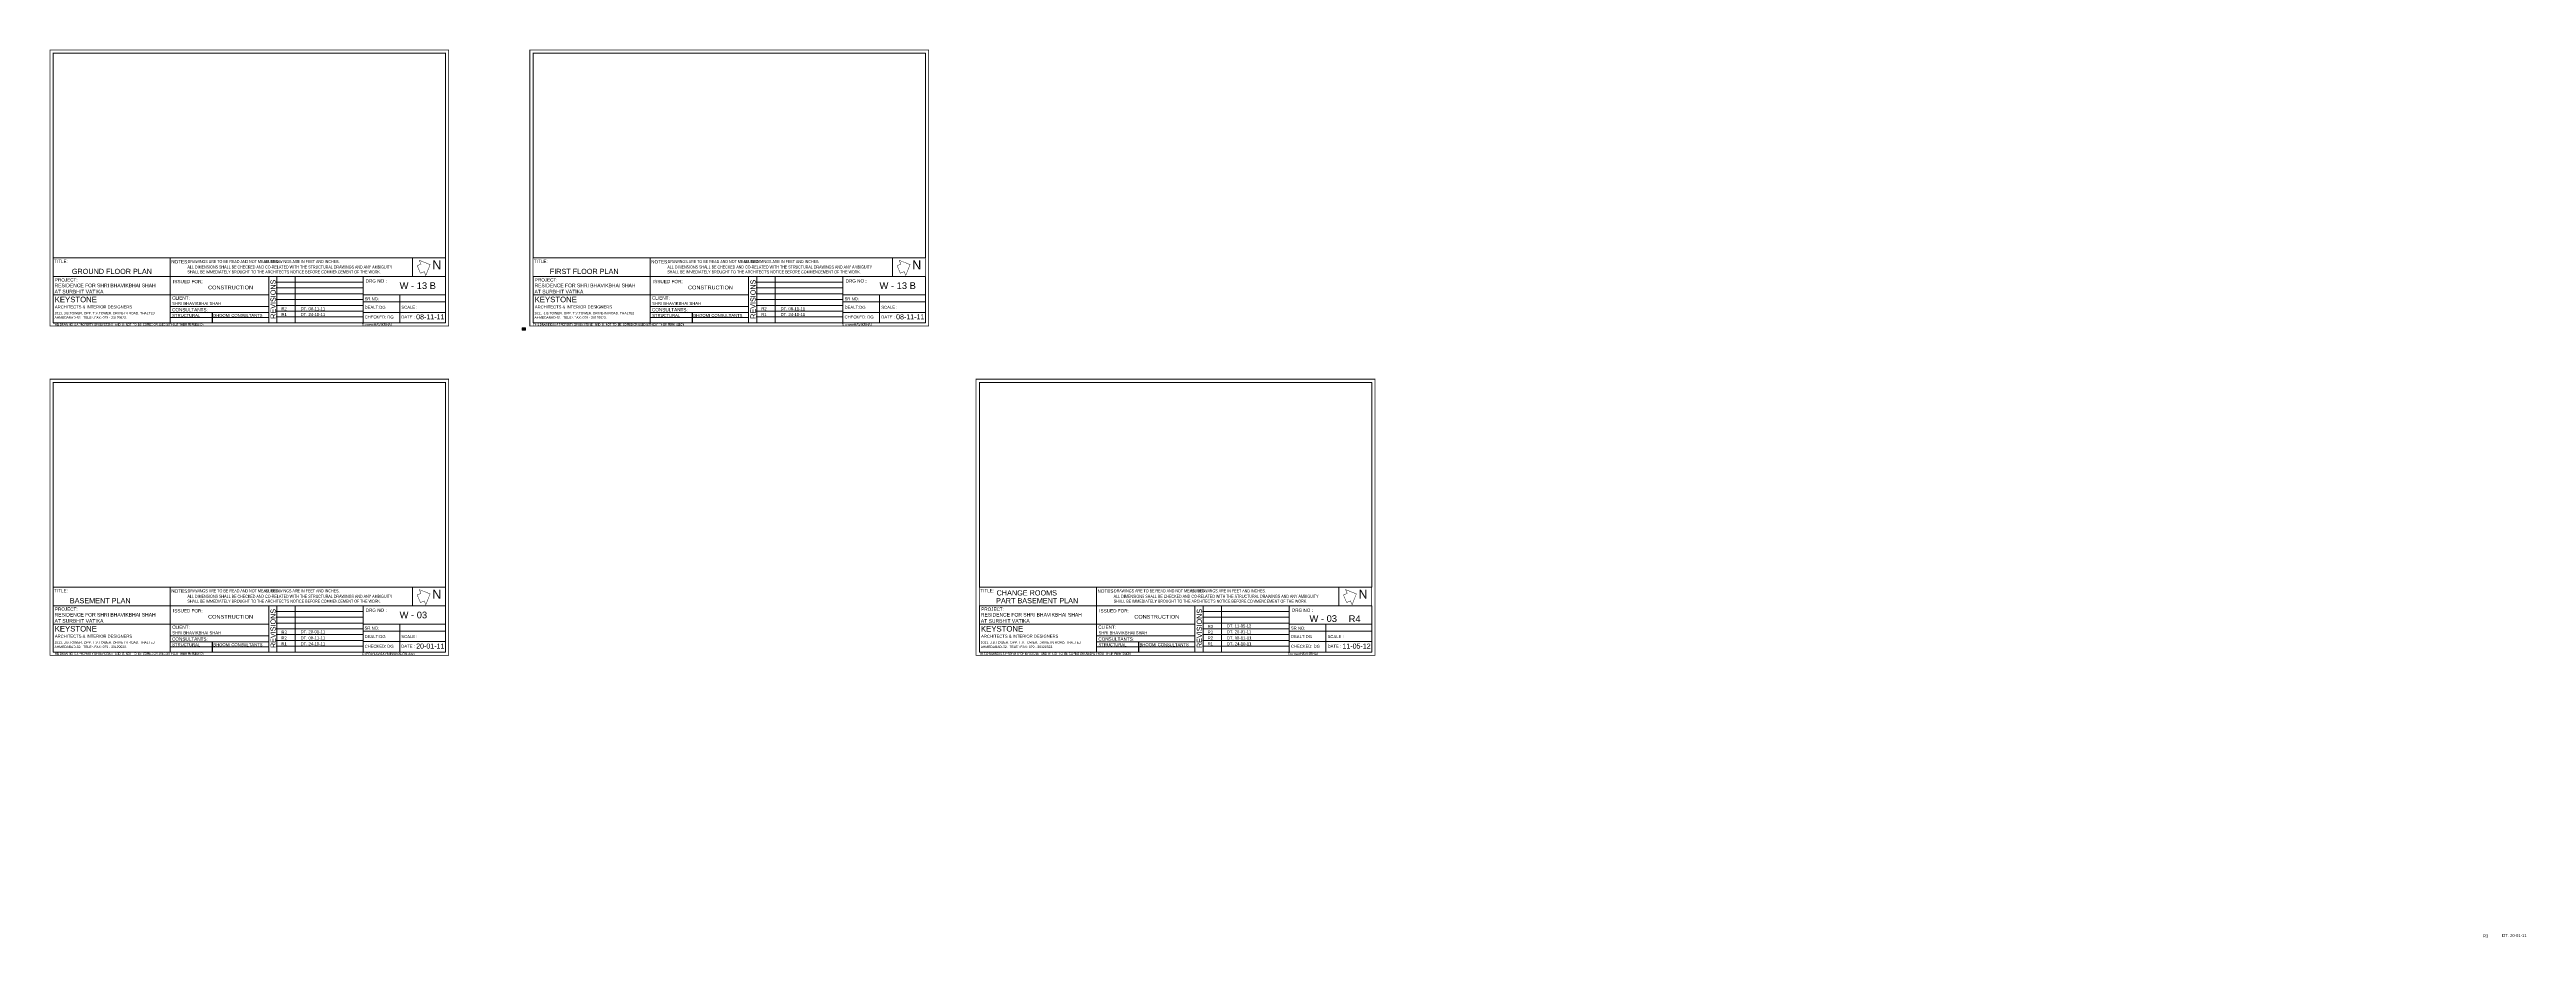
# Paper-space layout 'Layout1' of a CAD drawing. Header units: inches. Extents: x 172 to 6811, y -1626 to 754.
# The model-space entities are those that its viewports show. They can reach past a viewport. Long polylines and large blocks are cut down to what shows.
import ezdxf

# ---------------------------------------------------------------- set-up
doc = ezdxf.new("R2010")
doc.units = ezdxf.units.IN
doc.header["$MEASUREMENT"] = 0
for name, color, linetype, lineweight in [('dim', 7, 'Continuous', 20), ('ele', 7, 'Continuous', 18), ('hatch', 8, 'Continuous', 5), ('LAYER-2', 7, 'Continuous', 9), ('title', 7, 'Continuous', 15)]:
    doc.layers.add(name, color=color, linetype=linetype, lineweight=lineweight)
doc.styles.add('1.5', font='arial.ttf', dxfattribs={"height": 1.5})
doc.styles.add('6', font='arial.ttf', dxfattribs={"height": 6})
doc.styles.add('details', font='arial.ttf', dxfattribs={"height": 3})
doc.styles.get("Standard").update_dxf_attribs({"font": 'arial.ttf'})
doc.styles.add('style1', font='arial.ttf', dxfattribs={"height": 12})

msp = doc.modelspace()

# ---------------------------------------------------------------- texts
at = {"layer": 'hatch', "insert": (475.677, 417.9), "char_height": 0.252, "attachment_point": 7, "style": '6'}
msp.add_mtext('\\P', dxfattribs=at)

psp = doc.layouts.get("Layout1")

# ---------------------------------------------------------------- linework, layer by layer
for p, q in [((608, 49.4), (608, 21.9)), ((1894.4, 49.4), (1894.4, 21.9)), ((608, -833.4), (608, -860.9)), ((3090.7, -833.4), (3090.7, -860.9))]:
    psp.add_line(p, q)
at = {"const_width": 1.12}
for points in [[(1157.4, 174.8), (1167.5, 179.2), (1163.2, 189.3), (1192.1, 177.8), (1180.6, 148.8), (1176.3, 158.9), (1166.2, 154.6)], [(2443.9, 174.8), (2454, 179.2), (2449.6, 189.3), (2478.6, 177.8), (2467.1, 148.8), (2462.7, 158.9), (2452.6, 154.6)], [(1157.4, -708), (1167.5, -703.6), (1163.2, -693.5), (1192.1, -705), (1180.6, -734), (1176.3, -723.9), (1166.2, -728.2)], [(3640.2, -708), (3650.3, -703.6), (3645.9, -693.5), (3674.9, -705), (3663.4, -734), (3659, -723.9), (3648.9, -728.2)]]:
    psp.add_lwpolyline(points, close=True, dxfattribs=at)
for p in [(781.2, 130.6), (781.2, 115.1), (781.2, 99.6), (781.2, 84), (781.2, 68.5), (2067.6, 130.6), (2067.6, 115.1), (2067.6, 99.6), (2067.6, 84), (2067.6, 68.5), (781.2, 52.9), (781.2, 37.4), (2067.6, 52.9), (2067.6, 37.4), (781.2, -752.2), (781.2, -767.7), (781.2, -783.2), (3263.9, -752.2), (3263.9, -767.7), (3263.9, -783.2), (781.2, -798.8), (781.2, -814.3), (781.2, -829.8), (781.2, -845.4), (3263.9, -798.8), (3263.9, -814.3), (3263.9, -829.8), (3263.9, -845.4)]:
    psp.add_point(p)
at = {"layer": 'ele'}
psp.add_lwpolyline([(1439, 8.1), (1447.5, 8.1), (1447.5, 2.1), (1439, 2.1)], close=True, dxfattribs=at)
at = {"layer": 'title'}
for p, q in [((181.8, 195.9), (1233.3, 195.9)), ((181.8, 146.2), (1233.3, 146.2)), ((181.8, 146.2), (1233.3, 146.2)), ((181.8, 146.2), (181.8, 21.9)), ((495.3, 195.9), (495.3, 21.9)), ((759.5, 146.2), (759.5, 21.9)), ((781.2, 146.2), (781.2, 21.9)), ((830.2, 146.2), (830.2, 21.9)), ((1012.3, 146.2), (1012.3, 21.9)), ((1145, 195.9), (1145, 146.2)), ((1233.3, 146.2), (1233.3, 21.9)), ((1468.2, 195.9), (2519.8, 195.9)), ((1468.2, 146.2), (2519.8, 146.2)), ((1468.2, 146.2), (2519.8, 146.2)), ((1468.2, 146.2), (1468.2, 21.9)), ((1781.7, 195.9), (1781.7, 21.9)), ((2045.9, 146.2), (2045.9, 21.9)), ((2067.6, 146.2), (2067.6, 21.9)), ((2116.6, 146.2), (2116.6, 21.9)), ((2298.7, 146.2), (2298.7, 21.9)), ((2431.4, 195.9), (2431.4, 146.2)), ((2519.8, 146.2), (2519.8, 21.9)), ((181.8, 96.5), (495.3, 96.5)), ((495.3, 96.5), (759.5, 96.5)), ((1012.3, 130.6), (781.2, 130.6)), ((1012.3, 115.1), (781.2, 115.1)), ((1012.3, 99.6), (781.2, 99.6)), ((1012.3, 84), (781.2, 84)), ((1012.3, 68.5), (781.2, 68.5)), ((1012.3, 96.5), (1233.3, 96.5)), ((1233.3, 77.8), (1012.3, 77.8)), ((1110.7, 21.9), (1110.7, 96.5)), ((1468.2, 96.5), (1781.7, 96.5)), ((1781.7, 96.5), (2045.9, 96.5)), ((2298.7, 130.6), (2067.6, 130.6)), ((2298.7, 115.1), (2067.6, 115.1)), ((2298.7, 99.6), (2067.6, 99.6)), ((2298.7, 84), (2067.6, 84)), ((2298.7, 68.5), (2067.6, 68.5)), ((2298.7, 96.5), (2519.8, 96.5)), ((2519.8, 77.8), (2298.7, 77.8)), ((2397.1, 21.9), (2397.1, 96.5)), ((1233.3, 21.9), (181.8, 21.9)), ((1233.3, 21.9), (181.8, 21.9)), ((495.3, 65.4), (759.5, 65.4)), ((495.3, 49.4), (759.5, 49.4)), ((495.3, 36.3), (759.5, 36.3)), ((1012.3, 52.9), (781.2, 52.9)), ((1012.3, 37.4), (781.2, 37.4)), ((1233.3, 49.8), (1012.3, 49.8)), ((2519.8, 21.9), (1468.2, 21.9)), ((2519.8, 21.9), (1468.2, 21.9)), ((1781.7, 65.4), (2045.9, 65.4)), ((1781.7, 49.4), (2045.9, 49.4)), ((1781.7, 36.3), (2045.9, 36.3)), ((2298.7, 52.9), (2067.6, 52.9)), ((2298.7, 37.4), (2067.6, 37.4)), ((2519.8, 49.8), (2298.7, 49.8)), ((181.8, -686.9), (1233.3, -686.9)), ((495.3, -686.9), (495.3, -860.9)), ((1145, -686.9), (1145, -736.6)), ((2664.5, -686.9), (3716.1, -686.9)), ((2978, -686.9), (2978, -860.9)), ((3627.8, -686.9), (3627.8, -736.6)), ((181.8, -736.6), (1233.3, -736.6)), ((181.8, -736.6), (1233.3, -736.6)), ((181.8, -736.6), (181.8, -860.9)), ((181.8, -786.3), (495.3, -786.3)), ((495.3, -786.3), (759.5, -786.3)), ((759.5, -736.6), (759.5, -860.9)), ((781.2, -736.6), (781.2, -860.9)), ((1012.3, -752.2), (781.2, -752.2)), ((1012.3, -767.7), (781.2, -767.7)), ((1012.3, -783.2), (781.2, -783.2)), ((830.2, -736.6), (830.2, -860.9)), ((1012.3, -736.6), (1012.3, -860.9)), ((1012.3, -786.3), (1233.3, -786.3)), ((1110.7, -860.9), (1110.7, -786.3)), ((1233.3, -736.6), (1233.3, -860.9)), ((2664.5, -736.6), (3716.1, -736.6)), ((2664.5, -736.6), (3716.1, -736.6)), ((2664.5, -736.6), (2664.5, -860.9)), ((2664.5, -786.3), (2978, -786.3)), ((2978, -786.3), (3242.2, -786.3)), ((3242.2, -736.6), (3242.2, -860.9)), ((3263.9, -736.6), (3263.9, -860.9)), ((3495, -752.2), (3263.9, -752.2)), ((3495, -767.7), (3263.9, -767.7)), ((3495, -783.2), (3263.9, -783.2)), ((3313, -736.6), (3313, -860.9)), ((3495, -736.6), (3495, -860.9)), ((3495, -786.3), (3716.1, -786.3)), ((3593.4, -860.9), (3593.4, -786.3)), ((3716.1, -736.6), (3716.1, -860.9)), ((1233.3, -860.9), (181.8, -860.9)), ((1233.3, -860.9), (181.8, -860.9)), ((495.3, -817.4), (759.5, -817.4)), ((495.3, -833.4), (759.5, -833.4)), ((495.3, -846.5), (759.5, -846.5)), ((1012.3, -798.8), (781.2, -798.8)), ((1012.3, -814.3), (781.2, -814.3)), ((1012.3, -829.8), (781.2, -829.8)), ((1012.3, -845.4), (781.2, -845.4)), ((1233.3, -805), (1012.3, -805)), ((1233.3, -833), (1012.3, -833)), ((3716.1, -860.9), (2664.5, -860.9)), ((3716.1, -860.9), (2664.5, -860.9)), ((2978, -817.4), (3242.2, -817.4)), ((2978, -833.4), (3242.2, -833.4)), ((2978, -846.5), (3242.2, -846.5)), ((3495, -798.8), (3263.9, -798.8)), ((3495, -814.3), (3263.9, -814.3)), ((3495, -829.8), (3263.9, -829.8)), ((3495, -845.4), (3263.9, -845.4)), ((3716.1, -805), (3495, -805)), ((3716.1, -833), (3495, -833))]:
    psp.add_line(p, q, dxfattribs=at)
at = {"layer": 'title', "const_width": 1.96}
for points in [[(1242.1, 753.4), (1242.1, 13.1), (173, 13.1), (173, 753.4)], [(1233.3, 744.6), (1233.3, 21.9), (181.8, 21.9), (181.8, 744.6)], [(2528.5, 753.4), (2528.5, 13.1), (1459.4, 13.1), (1459.4, 753.4)], [(2519.8, 744.6), (2519.8, 21.9), (1468.2, 21.9), (1468.2, 744.6)], [(1242.1, -129.4), (1242.1, -869.7), (173, -869.7), (173, -129.4)], [(3724.8, -129.4), (3724.8, -869.7), (2655.7, -869.7), (2655.7, -129.4)], [(1233.3, -138.2), (1233.3, -860.9), (181.8, -860.9), (181.8, -138.2)], [(3716.1, -138.2), (3716.1, -860.9), (2664.5, -860.9), (2664.5, -138.2)]]:
    psp.add_lwpolyline(points, close=True, dxfattribs=at)

# ---------------------------------------------------------------- texts
at = {"style": '6'}
for p in [(778.1, 32.6), (2064.6, 32.6), (778.1, -850.2), (3260.9, -850.2)]:
    psp.add_text('REVISIONS', height=13.79, rotation=90, dxfattribs=at).set_placement(p)
for p in [(1198.1, 165.2), (2484.5, 165.2), (1198.1, -717.6), (3680.8, -717.6)]:
    psp.add_text('N', height=23.7, dxfattribs=at).set_placement(p)
at = {"layer": 'ele', "style": '1.5'}
for s, p in [('BASEMENT LVL', (1439.2, 2.2)), ('SECTION', (1442, 5.3)), ('GROUND FLOOR LVL', (1442, 2.2)), ('FIRST FLOOR LVL', (1444.8, 2.2))]:
    psp.add_text(s, height=0.105, dxfattribs=at).set_placement(p)
at = {"layer": 'LAYER-2'}
for s, height, width, p in [('ALL DIMENSIONS SHALL BE CHECKED AND CO-RELATED WITH THE STRUCTURAL DRAWINGS AND ANY AMBIGUITY  ', 8.227, 0.681738, (541.6, 167.2)), ("SHALL BE IMMEDIATELY BROUGHT TO THE ARCHITECT'S NOTICE BEFORE COMMENCEMENT OF THE WORK.", 8.227, 0.681738, (541.6, 154.1)), ('DRAWINGS ARE TO BE READ AND NOT MEASURED.', 8.227, 0.681738, (542.3, 181.8)), ('ALL DRAWINGS ARE IN FEET AND INCHES.', 8.227, 0.681738, (746.5, 181.8)), ('ALL DIMENSIONS SHALL BE CHECKED AND CO-RELATED WITH THE STRUCTURAL DRAWINGS AND ANY AMBIGUITY  ', 8.227, 0.681738, (1828.1, 167.2)), ("SHALL BE IMMEDIATELY BROUGHT TO THE ARCHITECT'S NOTICE BEFORE COMMENCEMENT OF THE WORK.", 8.227, 0.681738, (1828.1, 154.1)), ('DRAWINGS ARE TO BE READ AND NOT MEASURED.', 8.227, 0.681738, (1828.7, 181.8)), ('ALL DRAWINGS ARE IN FEET AND INCHES.', 8.227, 0.681738, (2033, 181.8)), ('CONSTRUCTION', 9.888, 1.082474, (597, 111.5)), ('CONSTRUCTION', 9.888, 1.082474, (1883.4, 111.5)), ('ALL DIMENSIONS SHALL BE CHECKED AND CO-RELATED WITH THE STRUCTURAL DRAWINGS AND ANY AMBIGUITY  ', 8.227, 0.681738, (541.6, -715.6)), ("SHALL BE IMMEDIATELY BROUGHT TO THE ARCHITECT'S NOTICE BEFORE COMMENCEMENT OF THE WORK.", 8.227, 0.681738, (541.6, -728.7)), ('DRAWINGS ARE TO BE READ AND NOT MEASURED.', 8.227, 0.681738, (542.3, -701)), ('ALL DRAWINGS ARE IN FEET AND INCHES.', 8.227, 0.681738, (746.5, -701)), ('ALL DIMENSIONS SHALL BE CHECKED AND CO-RELATED WITH THE STRUCTURAL DRAWINGS AND ANY AMBIGUITY  ', 8.227, 0.681738, (3024.4, -715.6)), ("SHALL BE IMMEDIATELY BROUGHT TO THE ARCHITECT'S NOTICE BEFORE COMMENCEMENT OF THE WORK.", 8.227, 0.681738, (3024.4, -728.7)), ('DRAWINGS ARE TO BE READ AND NOT MEASURED.', 8.227, 0.681738, (3025.1, -701)), ('ALL DRAWINGS ARE IN FEET AND INCHES.', 8.227, 0.681738, (3229.3, -701)), ('CONSTRUCTION', 9.888, 1.082474, (597, -771.3)), ('CONSTRUCTION', 9.888, 1.082474, (3079.7, -771.3))]:
    psp.add_text(s, height=height, dxfattribs=dict(at, width=width)).set_placement(p)
at = {"layer": 'title'}
for s, height, width, p in [('TITLE:', 8.84, 0.865892, (184.2, 182)), ('PROJECT:', 8.84, 0.865892, (186.7, 132.5)), ('NOTES:', 8.84, 0.841924, (498.2, 181)), ('ISSUED FOR:', 8.842, 0.841924, (503, 128)), ('DRG NO :', 8.84, 0.877948, (1019.3, 129.6)), ('TITLE:', 8.84, 0.865892, (1470.7, 182)), ('PROJECT:', 8.84, 0.865892, (1473.1, 132.5)), ('NOTES:', 8.84, 0.841924, (1784.6, 181)), ('ISSUED FOR:', 8.842, 0.841924, (1789.4, 128)), ('DRG NO :', 8.84, 0.877948, (2305.7, 129.6)), ('CLIENT:', 8.84, 0.804157, (500.5, 84.2)), ('SR NO:', 7.99, 0.877948, (1016.6, 82.2)), ('DEALT:DG', 7.99, 0.877948, (1016.6, 59.3)), ('SCALE : ', 7.99, 0.877948, (1115.1, 59.3)), ('CLIENT:', 8.84, 0.804157, (1786.9, 84.2)), ('SR NO:', 7.99, 0.877948, (2303.1, 82.2)), ('DEALT:DG', 7.99, 0.877948, (2303.1, 59.3)), ('SCALE : ', 7.99, 0.877948, (2401.5, 59.3)), ('THIS DRAWING IS A PROPERTY OF KEYSTONE   AND  IS  NOT  TO  BE  COPIED OR USED WITHOUT THEIR PERMISSION  ', 6.6297, 0.607091, (181.9, 13.9)), ('CONSULTANTS:', 8.842, 0.804157, (500.5, 52.3)), ('CHECKED: DG', 7.989, 0.877948, (1016.6, 33.3)), ('DATE : ', 7.99, 0.877948, (1115.1, 33.3)), ('THIS DRAWING IS A PROPERTY OF KEYSTONE   AND  IS  NOT  TO  BE  COPIED OR USED WITHOUT THEIR PERMISSION  ', 6.6297, 0.607091, (1468.3, 13.9)), ('CONSULTANTS:', 8.842, 0.804157, (1786.9, 52.3)), ('CHECKED: DG', 7.989, 0.877948, (2303.1, 33.3)), ('DATE : ', 7.99, 0.877948, (2401.5, 33.3)), ('TITLE:', 8.84, 0.865892, (184.2, -700.8)), ('NOTES:', 8.84, 0.841924, (498.2, -701.8)), ('TITLE:', 8.84, 0.865892, (2667, -700.8)), ('NOTES:', 8.84, 0.841924, (2980.9, -701.8)), ('PROJECT:', 8.84, 0.865892, (186.7, -750.3)), ('CLIENT:', 8.84, 0.804157, (500.5, -798.6)), ('ISSUED FOR:', 8.842, 0.841924, (503, -754.8)), ('SR NO:', 7.99, 0.877948, (1016.6, -800.6)), ('DRG NO :', 8.84, 0.877948, (1019.3, -753.2)), ('PROJECT:', 8.84, 0.865892, (2669.5, -750.3)), ('CLIENT:', 8.84, 0.804157, (2983.2, -798.6)), ('ISSUED FOR:', 8.842, 0.841924, (2985.7, -754.8)), ('SR NO:', 7.99, 0.877948, (3499.4, -800.6)), ('DRG NO :', 8.84, 0.877948, (3502, -753.2)), ('THIS DRAWING IS A PROPERTY OF KEYSTONE   AND  IS  NOT  TO  BE  COPIED OR USED WITHOUT THEIR PERMISSION  ', 6.6297, 0.607091, (181.9, -868.9)), ('CONSULTANTS:', 8.842, 0.804157, (500.5, -830.5)), ('CHECKED: DG', 7.989, 0.877948, (1016.6, -849.5)), ('DEALT:DG', 7.99, 0.877948, (1016.6, -823.5)), ('SCALE : ', 7.99, 0.877948, (1115.1, -823.5)), ('DATE : ', 7.99, 0.877948, (1115.1, -849.5)), ('THIS DRAWING IS A PROPERTY OF KEYSTONE   AND  IS  NOT  TO  BE  COPIED OR USED WITHOUT THEIR PERMISSION  ', 6.6297, 0.607091, (2664.6, -868.9)), ('CONSULTANTS:', 8.842, 0.804157, (2983.2, -830.5)), ('CHECKED: DG', 7.989, 0.877948, (3499.4, -849.5)), ('DEALT:DG', 7.99, 0.877948, (3499.4, -823.5)), ('SCALE : ', 7.99, 0.877948, (3597.8, -823.5)), ('DATE : ', 7.99, 0.877948, (3597.8, -849.5))]:
    psp.add_text(s, height=height, dxfattribs=dict(at, width=width)).set_placement(p)
for s, height, style, p in [(' GROUND FLOOR PLAN', 13.904, 'style1', (226.4, 152.6)), ('FIRST FLOOR PLAN', 13.904, 'style1', (1512.9, 152.6)), ('AT SURBHIT VATIKA', 9.587, 'style1', (185.5, 100.6)), ('ARCHITECTS & INTERIOR DESIGNERS', 7.989, 'style1', (186.3, 60.2)), ('RESIDENCE FOR SHRI BHAVIKBHAI SHAH', 9.587, 'style1', (185.5, 117.1)), ('KEYSTONE', 14.91, 'details', (185.7, 76.9)), ('SHRI BHAVIKBHAI SHAH', 7.989, 'style1', (500.9, 69.6)), ('W - 13 B', 17.92, '6', (1110.4, 112.4)), ('AT SURBHIT VATIKA', 9.587, 'style1', (1471.9, 100.6)), ('ARCHITECTS & INTERIOR DESIGNERS', 7.989, 'style1', (1472.7, 60.2)), ('RESIDENCE FOR SHRI BHAVIKBHAI SHAH', 9.587, 'style1', (1471.9, 117.1)), ('KEYSTONE', 14.91, 'details', (1472.2, 76.9)), ('SHRI BHAVIKBHAI SHAH', 7.989, 'style1', (1787.4, 69.6)), ('W - 13 B', 17.92, '6', (2396.8, 112.4)), ('AHMEDABAD-52.  TELE \\ FAX: 079 - 30129523.', 6.391, 'style1', (185.4, 32.6)), ('1011, J.B.TOWER, OPP. T.V.TOWER, DRIVE-IN ROAD, THALTEJ', 6.391, 'style1', (185.4, 44.5)), ('STRUCTURAL', 7.99, 'style1', (500.9, 37.6)), ('BHOOMI CONSULTANTS', 7.989, 'style1', (611.2, 37.6)), ('R2', 7.99, 'style1', (793.6, 55.6)), ('R1', 7.99, 'style1', (793.6, 40)), ('DT. 08-11-11', 7.989, 'style1', (845, 55.6)), ('DT. 24-10-11', 7.989, 'style1', (845, 40)), ('08-11-11', 13.54, '6', (1154.7, 31.1)), ('AHMEDABAD-52.  TELE \\ FAX: 079 - 30129523.', 6.391, 'style1', (1471.8, 32.6)), ('1011, J.B.TOWER, OPP. T.V.TOWER, DRIVE-IN ROAD, THALTEJ', 6.391, 'style1', (1471.8, 44.5)), ('STRUCTURAL', 7.99, 'style1', (1787.4, 37.6)), ('BHOOMI CONSULTANTS', 7.989, 'style1', (1897.7, 37.6)), ('R2', 7.99, 'style1', (2080, 55.6)), ('R1', 7.99, 'style1', (2080, 40)), ('DT. 08-11-11', 7.989, 'style1', (2131.5, 55.6)), ('DT. 24-10-11', 7.989, 'style1', (2131.5, 40)), ('08-11-11', 13.54, '6', (2441.2, 31.1)), ('BASEMENT PLAN', 13.904, 'style1', (226.4, -730.2)), ('PART BASEMENT PLAN', 13.904, 'style1', (2709.2, -730.2)), ('CHANGE ROOMS', 13.904, 'style1', (2710.6, -709.2)), ('AT SURBHIT VATIKA', 9.587, 'style1', (185.5, -782.2)), ('RESIDENCE FOR SHRI BHAVIKBHAI SHAH', 9.587, 'style1', (185.5, -765.7)), ('KEYSTONE', 14.91, 'details', (185.7, -805.9)), ('W - 03 ', 17.92, '6', (1110.4, -770.4)), ('AT SURBHIT VATIKA', 9.587, 'style1', (2668.3, -782.2)), ('RESIDENCE FOR SHRI BHAVIKBHAI SHAH', 9.587, 'style1', (2668.3, -765.7)), ('KEYSTONE', 14.91, 'details', (2668.5, -805.9)), ('R3', 7.99, 'style1', (3276.3, -796.2)), ('DT. 11-05-12', 7.989, 'style1', (3327.7, -794.9)), ('W - 03 ', 17.92, '6', (3549.3, -780.1)), ('R4', 17.92, '6', (3654.4, -780.5)), ('AHMEDABAD-52.  TELE \\ FAX: 079 - 30129523.', 6.391, 'style1', (185.4, -850.2)), ('1011, J.B.TOWER, OPP. T.V.TOWER, DRIVE-IN ROAD, THALTEJ', 6.391, 'style1', (185.4, -838.3)), ('ARCHITECTS & INTERIOR DESIGNERS', 7.989, 'style1', (186.3, -822.5)), ('SHRI BHAVIKBHAI SHAH', 7.989, 'style1', (500.9, -813.2)), ('STRUCTURAL', 7.99, 'style1', (500.9, -845.2)), ('BHOOMI CONSULTANTS', 7.989, 'style1', (611.2, -845.2)), ('R3', 7.99, 'style1', (793.6, -811.7)), ('R2', 7.99, 'style1', (793.6, -827.2)), ('R1', 7.99, 'style1', (793.6, -842.8)), ('DT. 20-01-11', 7.989, 'style1', (844.9, -810.5)), ('DT. 08-11-11', 7.989, 'style1', (845, -827.2)), ('DT. 24-10-11', 7.989, 'style1', (845, -842.8)), ('20-01-11', 13.54, '6', (1154.7, -851.7)), ('AHMEDABAD-52.  TELE \\ FAX: 079 - 30129523.', 6.391, 'style1', (2668.1, -850.2)), ('1011, J.B.TOWER, OPP. T.V.TOWER, DRIVE-IN ROAD, THALTEJ', 6.391, 'style1', (2668.1, -838.3)), ('ARCHITECTS & INTERIOR DESIGNERS', 7.989, 'style1', (2669, -822.5)), ('SHRI BHAVIKBHAI SHAH', 7.989, 'style1', (2983.7, -813.2)), ('STRUCTURAL', 7.99, 'style1', (2983.7, -845.2)), ('BHOOMI CONSULTANTS', 7.989, 'style1', (3094, -845.2)), ('R3', 7.99, 'style1', (3276.3, -811.7)), ('R2', 7.99, 'style1', (3276.3, -827.2)), ('R1', 7.99, 'style1', (3276.3, -842.8)), ('DT. 20-01-11', 7.989, 'style1', (3327.7, -810.5)), ('DT. 08-11-11', 7.989, 'style1', (3327.8, -827.2)), ('DT. 24-10-11', 7.989, 'style1', (3327.8, -842.8)), ('11-05-12', 13.54, '6', (3637.5, -851.7)), ('R3', 7.99, 'style1', (6694.8, -1626)), ('DT. 20-01-11', 7.989, 'style1', (6746.1, -1624.8))]:
    psp.add_text(s, height=height, dxfattribs=dict(at, style=style)).set_placement(p)
at = {"layer": 'title', "char_height": 6.391, "width": 337.043, "attachment_point": 1}
for s, insert in [('D:{urrentHAVIKBHAI}', (1009.1, 20.1)), ('D:{urrentHAVIKBHAI}', (2295.6, 20.1)), ('C:\\\\PRANAV\\\\JAYMIN\\\\AVALON.dwg', (1009.1, -862.7)), ('D:{urrentHAVIKBHAI}', (3491.9, -862.7))]:
    psp.add_mtext(s, dxfattribs=dict(at, insert=insert))

# ---------------------------------------------------------------- viewports
at = {"layer": 'dim'}
psp.add_viewport(center=(707.5, 470.3), size=(1051.5, 548.716), view_center_point=(3667.861, 559.077), view_height=627.68537, dxfattribs=at)
for center, view_center_point, view_height, status in [((1994, 470.3), (2044.132, 556.088), 627.68537, 3), ((707.5, -412.5), (294.649, 114.63), 491.55614, 8), ((3190.3, -412.5), (38.776, 386.983), 195.73285, 9)]:
    psp.add_viewport(center=center, size=(1051.5, 548.716), view_center_point=view_center_point, view_height=view_height, status=status, dxfattribs=at)
at = {"layer": 'ele'}
for center, size, view_center_point, view_height, status in [((1440.5, 3.7), (2.64, 2.69), (376.562, 283.684), 455.7393, 7), ((1444.3, 6.7), (4.71, 2.624), (3991.556, 3286.979), 603.31952, 4), ((1443.3, 3.7), (2.64, 2.69), (3711.295, 282.026), 455.7393, 6), ((1446.2, 3.7), (2.64, 2.69), (2110.226, 286.998), 455.7393, 5)]:
    psp.add_viewport(center=center, size=size, view_center_point=view_center_point, view_height=view_height, status=status, dxfattribs=at)

doc.saveas('drawing.dxf')
